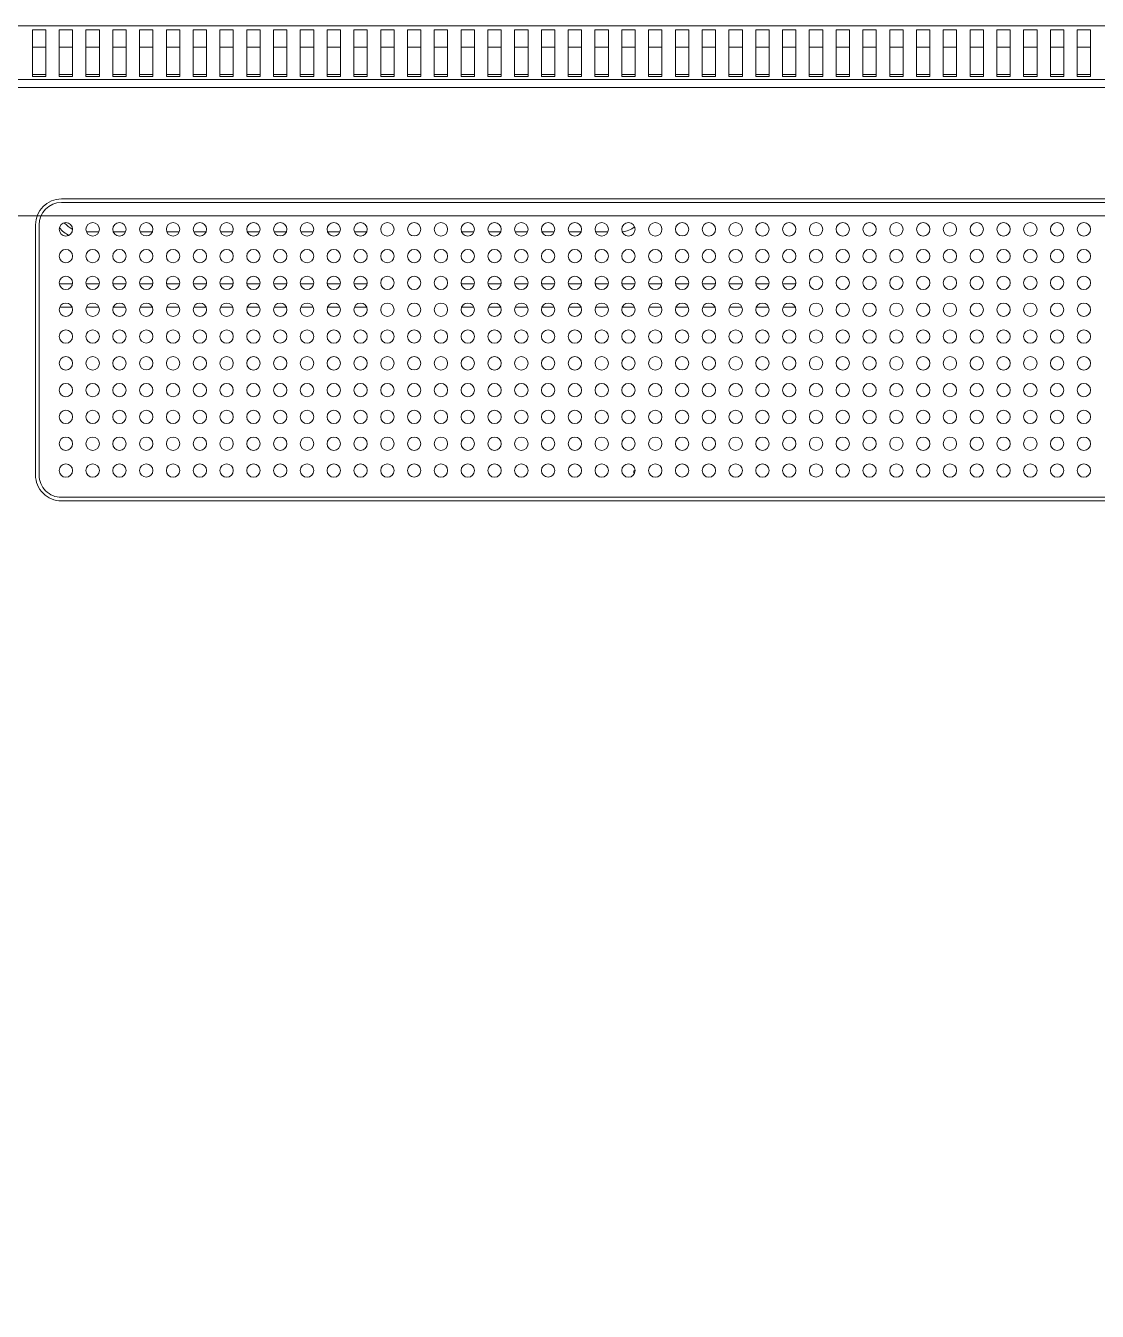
# Model space of a CAD drawing. Extents: x -382 to 1420, y -377 to 265.
# Drawn here: x -208.56 to -199.11, y -11.1 to 0.23 of the extents above; entities that cross this region are included whole.
import ezdxf

# ---------------------------------------------------------------- set-up
doc = ezdxf.new("R2010")
doc.units = 0
doc.header["$MEASUREMENT"] = 0
doc.layers.add('PDF_レイヤー 1', color=7, linetype='CONTINUOUS')

msp = doc.modelspace()

# ---------------------------------------------------------------- linework, layer by layer
at = {"layer": 'PDF_レイヤー 1', "lineweight": 0}
for points in [[(-221.78674, 0.2316), (-178.08673, 0.2316), (-178.56113, -0.24294, -0.40182696), (-178.27564, -0.52822), (-178.27568, -5.70111), (-178.27499, -5.70458), (-178.27499, -5.70472), (-178.27457, -5.70833), (-178.2743, -5.71194), (-178.27416, -5.71542), (-178.2743, -5.71903), (-178.27457, -5.7225), (-178.27513, -5.72583), (-178.27582, -5.72916), (-178.27652, -5.73236), (-178.27735, -5.73527), (-178.27846, -5.73819), (-178.27985, -5.74097)], [(-178.56112, -0.24287), (-221.31232, -0.24287, 0.40168178)]]:
    msp.add_lwpolyline(points, format="xyb", dxfattribs=at)
for points in [[(-208.38075, -0.2167), (-208.49893, -0.2167), (-208.49893, 0.19452)], [(-208.49893, 0.1945), (-208.38075, 0.1945)], [(-208.3808, 0.1945), (-208.3808, -0.21671)], [(-208.14449, -0.2167), (-208.26267, -0.2167), (-208.26267, 0.19452)], [(-208.26267, 0.1945), (-208.14449, 0.1945)], [(-208.14455, 0.1945), (-208.14455, -0.21671)], [(-207.90837, -0.2167), (-208.02656, -0.2167), (-208.02656, 0.19452)], [(-208.02656, 0.1945), (-207.90837, 0.1945)], [(-207.90843, 0.1945), (-207.90843, -0.21671)], [(-207.67212, -0.2167), (-207.7903, -0.2167), (-207.7903, 0.19452)], [(-207.7903, 0.1945), (-207.67212, 0.1945)], [(-207.67217, 0.1945), (-207.67217, -0.21671)], [(-207.436, -0.2167), (-207.55404, -0.2167), (-207.55404, 0.19452)], [(-207.55404, 0.1945), (-207.436, 0.1945)], [(-207.43605, 0.1945), (-207.43605, -0.21671)], [(-207.19975, -0.2167), (-207.31794, -0.2167), (-207.31794, 0.19452)], [(-207.31794, 0.1945), (-207.19975, 0.1945)], [(-207.19981, 0.1945), (-207.19981, -0.21671)], [(-206.9635, -0.2167), (-207.08168, -0.2167), (-207.08168, 0.19452)], [(-207.08168, 0.1945), (-206.9635, 0.1945)], [(-206.96355, 0.1945), (-206.96355, -0.21671)], [(-206.72738, -0.2167), (-206.84556, -0.2167), (-206.84556, 0.19452)], [(-206.84556, 0.1945), (-206.72738, 0.1945)], [(-206.72744, 0.1945), (-206.72744, -0.21671)], [(-206.49112, -0.2167), (-206.60931, -0.2167), (-206.60931, 0.19452)], [(-206.60931, 0.1945), (-206.49112, 0.1945)], [(-206.49118, 0.1945), (-206.49118, -0.21671)], [(-206.25501, -0.2167), (-206.37305, -0.2167), (-206.37305, 0.19452)], [(-206.37305, 0.1945), (-206.25501, 0.1945)], [(-206.25506, 0.1945), (-206.25506, -0.21671)], [(-206.01875, -0.2167), (-206.13693, -0.2167), (-206.13693, 0.19452)], [(-206.13693, 0.1945), (-206.01875, 0.1945)], [(-206.01882, 0.1945), (-206.01882, -0.21671)], [(-205.78251, -0.2167), (-205.90069, -0.2167), (-205.90069, 0.19452)], [(-205.90069, 0.1945), (-205.78251, 0.1945)], [(-205.78256, 0.1945), (-205.78256, -0.21671)], [(-205.54639, -0.2167), (-205.66457, -0.2167), (-205.66457, 0.19452)], [(-205.66457, 0.1945), (-205.54639, 0.1945)], [(-205.54644, 0.1945), (-205.54644, -0.21671)], [(-205.31013, -0.2167), (-205.42831, -0.2167), (-205.42831, 0.19452)], [(-205.42831, 0.1945), (-205.31013, 0.1945)], [(-205.31019, 0.1945), (-205.31019, -0.21671)], [(-205.07401, -0.2167), (-205.19206, -0.2167), (-205.19206, 0.19452)], [(-205.19206, 0.1945), (-205.07401, 0.1945)], [(-205.07407, 0.1945), (-205.07407, -0.21671)], [(-204.83776, -0.2167), (-204.95594, -0.2167), (-204.95594, 0.19452)], [(-204.95594, 0.1945), (-204.83776, 0.1945)], [(-204.83783, 0.1945), (-204.83783, -0.21671)], [(-204.60151, -0.2167), (-204.7197, -0.2167), (-204.7197, 0.19452)], [(-204.7197, 0.1945), (-204.60151, 0.1945)], [(-204.60157, 0.1945), (-204.60157, -0.21671)], [(-204.3654, -0.2167), (-204.48358, -0.2167), (-204.48358, 0.19452)], [(-204.48358, 0.1945), (-204.3654, 0.1945)], [(-204.36545, 0.1945), (-204.36545, -0.21671)], [(-204.12914, -0.2167), (-204.24732, -0.2167), (-204.24732, 0.19452)], [(-204.24732, 0.1945), (-204.12914, 0.1945)], [(-204.12919, 0.1945), (-204.12919, -0.21671)], [(-203.89302, -0.2167), (-204.01107, -0.2167), (-204.01107, 0.19452)], [(-204.01107, 0.1945), (-203.89302, 0.1945)], [(-203.89308, 0.1945), (-203.89308, -0.21671)], [(-203.65676, -0.2167), (-203.77495, -0.2167), (-203.77495, 0.19452)], [(-203.77495, 0.1945), (-203.65676, 0.1945)], [(-203.65682, 0.1945), (-203.65682, -0.21671)], [(-203.42052, -0.2167), (-203.5387, -0.2167), (-203.5387, 0.19452)], [(-203.5387, 0.1945), (-203.42052, 0.1945)], [(-203.42058, 0.1945), (-203.42058, -0.21671)], [(-203.1844, -0.2167), (-203.30259, -0.2167), (-203.30259, 0.19452)], [(-203.30259, 0.1945), (-203.1844, 0.1945)], [(-203.18446, 0.1945), (-203.18446, -0.21671)], [(-202.94815, -0.2167), (-203.06633, -0.2167), (-203.06633, 0.19452)], [(-203.06633, 0.1945), (-202.94815, 0.1945)], [(-202.9482, 0.1945), (-202.9482, -0.21671)], [(-202.71203, -0.2167), (-202.83007, -0.2167), (-202.83007, 0.19452)], [(-202.83007, 0.1945), (-202.71203, 0.1945)], [(-202.71208, 0.1945), (-202.71208, -0.21671)], [(-202.47577, -0.2167), (-202.59396, -0.2167), (-202.59396, 0.19452)], [(-202.59396, 0.1945), (-202.47577, 0.1945)], [(-202.47583, 0.1945), (-202.47583, -0.21671)], [(-202.23953, -0.2167), (-202.35771, -0.2167), (-202.35771, 0.19452)], [(-202.35771, 0.1945), (-202.23953, 0.1945)], [(-202.23958, 0.1945), (-202.23958, -0.21671)], [(-202.00341, -0.2167), (-202.12159, -0.2167), (-202.12159, 0.19452)], [(-202.12159, 0.1945), (-202.00341, 0.1945)], [(-202.00347, 0.1945), (-202.00347, -0.21671)], [(-201.76715, -0.2167), (-201.88534, -0.2167), (-201.88534, 0.19452)], [(-201.88534, 0.1945), (-201.76715, 0.1945)], [(-201.76721, 0.1945), (-201.76721, -0.21671)], [(-201.53104, -0.2167), (-201.64908, -0.2167), (-201.64908, 0.19452)], [(-201.64908, 0.1945), (-201.53104, 0.1945)], [(-201.53109, 0.1945), (-201.53109, -0.21671)], [(-201.29478, -0.2167), (-201.41296, -0.2167), (-201.41296, 0.19452)], [(-201.41296, 0.1945), (-201.29478, 0.1945)], [(-201.29483, 0.1945), (-201.29483, -0.21671)], [(-201.05854, -0.2167), (-201.17672, -0.2167), (-201.17672, 0.19452)], [(-201.17672, 0.1945), (-201.05854, 0.1945)], [(-201.05859, 0.1945), (-201.05859, -0.21671)], [(-200.82242, -0.2167), (-200.94046, -0.2167), (-200.94046, 0.19452)], [(-200.94046, 0.1945), (-200.82242, 0.1945)], [(-200.82247, 0.1945), (-200.82247, -0.21671)], [(-200.58616, -0.2167), (-200.70435, -0.2167), (-200.70435, 0.19452)], [(-200.70435, 0.1945), (-200.58616, 0.1945)], [(-200.58622, 0.1945), (-200.58622, -0.21671)], [(-200.3499, -0.2167), (-200.46809, -0.2167), (-200.46809, 0.19452)], [(-200.46809, 0.1945), (-200.3499, 0.1945)], [(-200.34996, 0.1945), (-200.34996, -0.21671)], [(-200.11379, -0.2167), (-200.23197, -0.2167), (-200.23197, 0.19452)], [(-200.23197, 0.1945), (-200.11379, 0.1945)], [(-200.11384, 0.1945), (-200.11384, -0.21671)], [(-199.99571, -0.2167), (-199.99571, 0.19452)], [(-199.99571, 0.1945), (-199.87753, 0.1945)], [(-199.8776, 0.1945), (-199.8776, -0.21671)], [(-199.75953, 0.1945), (-199.64148, 0.1945), (-199.64148, -0.21671)], [(-199.75947, -0.2167), (-199.75947, 0.19452)], [(-199.52341, 0.1945), (-199.40522, 0.1945), (-199.40522, -0.21671)], [(-199.52335, -0.2167), (-199.52335, 0.19452)], [(-199.28715, 0.1945), (-199.16897, 0.1945), (-199.16897, -0.21671)], [(-199.2871, -0.2167), (-199.2871, 0.19452)], [(-208.49893, 0.04248), (-208.38075, 0.04248)], [(-208.26267, 0.04248), (-208.14449, 0.04248)], [(-208.02656, 0.04248), (-207.90837, 0.04248)], [(-207.7903, 0.04248), (-207.67212, 0.04248)], [(-207.55404, 0.04248), (-207.436, 0.04248)], [(-207.31794, 0.04248), (-207.19975, 0.04248)], [(-207.08168, 0.04248), (-206.9635, 0.04248)], [(-206.84556, 0.04248), (-206.72738, 0.04248)], [(-206.60931, 0.04248), (-206.49112, 0.04248)], [(-206.37305, 0.04248), (-206.25501, 0.04248)], [(-206.13693, 0.04248), (-206.01875, 0.04248)], [(-205.90069, 0.04248), (-205.78251, 0.04248)], [(-205.66457, 0.04248), (-205.54639, 0.04248)], [(-205.42831, 0.04248), (-205.31013, 0.04248)], [(-205.19206, 0.04248), (-205.07401, 0.04248)], [(-204.95594, 0.04248), (-204.83776, 0.04248)], [(-204.7197, 0.04248), (-204.60151, 0.04248)], [(-204.48358, 0.04248), (-204.3654, 0.04248)], [(-204.24732, 0.04248), (-204.12914, 0.04248)], [(-204.01107, 0.04248), (-203.89302, 0.04248)], [(-203.77495, 0.04248), (-203.65676, 0.04248)], [(-203.5387, 0.04248), (-203.42052, 0.04248)], [(-203.30259, 0.04248), (-203.1844, 0.04248)], [(-203.06633, 0.04248), (-202.94815, 0.04248)], [(-202.83007, 0.04248), (-202.71203, 0.04248)], [(-202.59396, 0.04248), (-202.47577, 0.04248)], [(-202.35771, 0.04248), (-202.23953, 0.04248)], [(-202.12159, 0.04248), (-202.00341, 0.04248)], [(-201.88534, 0.04248), (-201.76715, 0.04248)], [(-201.64908, 0.04248), (-201.53104, 0.04248)], [(-201.41296, 0.04248), (-201.29478, 0.04248)], [(-201.17672, 0.04248), (-201.05854, 0.04248)], [(-200.94046, 0.04248), (-200.82242, 0.04248)], [(-200.70435, 0.04248), (-200.58616, 0.04248)], [(-200.46809, 0.04248), (-200.3499, 0.04248)], [(-200.23197, 0.04248), (-200.11379, 0.04248)], [(-199.99571, 0.04248), (-199.87753, 0.04248)], [(-199.64148, 0.04248), (-199.75953, 0.04248)], [(-199.40522, 0.04248), (-199.52341, 0.04248)], [(-199.16897, 0.04248), (-199.28715, 0.04248)], [(-208.49893, -0.19743), (-208.38075, -0.19743)], [(-208.26267, -0.19743), (-208.14449, -0.19743)], [(-208.02656, -0.19743), (-207.90837, -0.19743)], [(-207.7903, -0.19743), (-207.67212, -0.19743)], [(-207.55404, -0.19743), (-207.436, -0.19743)], [(-207.31794, -0.19743), (-207.19975, -0.19743)], [(-207.08168, -0.19743), (-206.9635, -0.19743)], [(-206.84556, -0.19743), (-206.72738, -0.19743)], [(-206.60931, -0.19743), (-206.49112, -0.19743)], [(-206.37305, -0.19743), (-206.25501, -0.19743)], [(-206.13693, -0.19743), (-206.01875, -0.19743)], [(-205.90069, -0.19743), (-205.78251, -0.19743)], [(-205.66457, -0.19743), (-205.54639, -0.19743)], [(-205.42831, -0.19743), (-205.31013, -0.19743)], [(-205.19206, -0.19743), (-205.07401, -0.19743)], [(-204.95594, -0.19743), (-204.83776, -0.19743)], [(-204.7197, -0.19743), (-204.60151, -0.19743)], [(-204.48358, -0.19743), (-204.3654, -0.19743)], [(-204.24732, -0.19743), (-204.12914, -0.19743)], [(-204.01107, -0.19743), (-203.89302, -0.19743)], [(-203.77495, -0.19743), (-203.65676, -0.19743)], [(-203.5387, -0.19743), (-203.42052, -0.19743)], [(-203.30259, -0.19743), (-203.1844, -0.19743)], [(-203.06633, -0.19743), (-202.94815, -0.19743)], [(-202.83007, -0.19743), (-202.71203, -0.19743)], [(-202.59396, -0.19743), (-202.47577, -0.19743)], [(-202.35771, -0.19743), (-202.23953, -0.19743)], [(-202.12159, -0.19743), (-202.00341, -0.19743)], [(-201.88534, -0.19743), (-201.76715, -0.19743)], [(-201.64908, -0.19743), (-201.53104, -0.19743)], [(-201.41296, -0.19743), (-201.29478, -0.19743)], [(-201.17672, -0.19743), (-201.05854, -0.19743)], [(-200.94046, -0.19743), (-200.82242, -0.19743)], [(-200.70435, -0.19743), (-200.58616, -0.19743)], [(-200.46809, -0.19743), (-200.3499, -0.19743)], [(-200.23197, -0.19743), (-200.11379, -0.19743)], [(-199.8776, -0.19743), (-199.99578, -0.19743)], [(-199.8776, -0.2167), (-199.99578, -0.2167)], [(-199.64148, -0.19743), (-199.75953, -0.19743)], [(-199.64148, -0.2167), (-199.75953, -0.2167)], [(-199.40522, -0.19743), (-199.52341, -0.19743)], [(-199.40522, -0.2167), (-199.52341, -0.2167)], [(-199.16897, -0.19743), (-199.28715, -0.19743)], [(-199.16897, -0.2167), (-199.28715, -0.2167)], [(-178.56113, -0.24283), (-178.56113, -0.31421), (-221.31234, -0.31421)], [(-211.74666, -17.19167), (-211.74666, -1.44502), (-188.12709, -1.44502)], [(-208.02018, -1.58641), (-207.91477, -1.58641)], [(-207.78406, -1.58641), (-207.67852, -1.58641)], [(-207.54781, -1.58641), (-207.44226, -1.58641)], [(-207.31156, -1.58641), (-207.20616, -1.58641)], [(-207.07545, -1.58641), (-206.9699, -1.58641)], [(-206.83919, -1.58641), (-206.73378, -1.58641)], [(-206.60307, -1.58641), (-206.49753, -1.58641)], [(-206.36681, -1.58641), (-206.26127, -1.58641)], [(-206.13056, -1.58641), (-206.02515, -1.58641)], [(-205.89445, -1.58641), (-205.78891, -1.58641)], [(-205.6582, -1.58641), (-205.55265, -1.58641)], [(-204.71345, -1.58641), (-204.6079, -1.58641)], [(-204.4772, -1.58641), (-204.37166, -1.58641)], [(-204.24109, -1.58641), (-204.13554, -1.58641)], [(-204.00483, -1.58641), (-203.89928, -1.58641)], [(-203.76857, -1.58641), (-203.66317, -1.58641)], [(-203.53246, -1.58641), (-203.42691, -1.58641)], [(-208.26267, -2.04385), (-208.14449, -2.04385)], [(-208.02656, -2.04385), (-207.90837, -2.04385)], [(-207.7903, -2.04385), (-207.67212, -2.04385)], [(-207.55404, -2.04385), (-207.436, -2.04385)], [(-207.31794, -2.04385), (-207.19975, -2.04385)], [(-207.08168, -2.04385), (-206.9635, -2.04385)], [(-206.84556, -2.04385), (-206.72738, -2.04385)], [(-206.60931, -2.04385), (-206.49112, -2.04385)], [(-206.37305, -2.04385), (-206.25501, -2.04385)], [(-206.13693, -2.04385), (-206.01875, -2.04385)], [(-205.90069, -2.04385), (-205.78251, -2.04385)], [(-205.66457, -2.04385), (-205.54639, -2.04385)], [(-204.7197, -2.04385), (-204.60151, -2.04385)], [(-204.48358, -2.04385), (-204.3654, -2.04385)], [(-204.24732, -2.04385), (-204.12914, -2.04385)], [(-204.01107, -2.04385), (-203.89302, -2.04385)], [(-203.77495, -2.04385), (-203.65676, -2.04385)], [(-203.5387, -2.04385), (-203.42052, -2.04385)], [(-203.30259, -2.04385), (-203.1844, -2.04385)], [(-203.06633, -2.04385), (-202.94815, -2.04385)], [(-202.83007, -2.04385), (-202.71203, -2.04385)], [(-202.59396, -2.04385), (-202.47577, -2.04385)], [(-202.35771, -2.04385), (-202.23953, -2.04385)], [(-202.12159, -2.04385), (-202.00341, -2.04385)], [(-201.88534, -2.04385), (-201.76715, -2.04385)], [(-208.15092, -2.24838), (-208.25633, -2.24838)], [(-207.91466, -2.24838), (-208.02021, -2.24838)], [(-207.67855, -2.24838), (-207.78395, -2.24838)], [(-207.4423, -2.24838), (-207.54785, -2.24838)], [(-207.20605, -2.24838), (-207.31159, -2.24838)], [(-206.96993, -2.24838), (-207.07534, -2.24838)], [(-206.73367, -2.24838), (-206.83922, -2.24838)], [(-206.49755, -2.24838), (-206.60296, -2.24838)], [(-206.26131, -2.24838), (-206.36686, -2.24838)], [(-206.02505, -2.24838), (-206.1306, -2.24838)], [(-205.78894, -2.24838), (-205.89434, -2.24838)], [(-205.55268, -2.24838), (-205.65823, -2.24838)], [(-204.60794, -2.24838), (-204.71335, -2.24838)], [(-204.37169, -2.24838), (-204.47723, -2.24838)], [(-204.13557, -2.24838), (-204.24098, -2.24838)], [(-203.89931, -2.24838), (-204.00486, -2.24838)], [(-203.66307, -2.24838), (-203.76862, -2.24838)], [(-203.42695, -2.24838), (-203.53236, -2.24838)], [(-203.19069, -2.24838), (-203.29624, -2.24838)], [(-202.95458, -2.24838), (-203.05998, -2.24838)], [(-202.71832, -2.24838), (-202.82387, -2.24838)], [(-202.48208, -2.24838), (-202.58762, -2.24838)], [(-202.24596, -2.24838), (-202.35137, -2.24838)], [(-202.0097, -2.24838), (-202.11525, -2.24838)], [(-201.77358, -2.24838), (-201.87899, -2.24838)]]:
    msp.add_lwpolyline(points, dxfattribs=at)
for points in [[(-191.40199, -3.72829, -0.41423358), (-191.6303, -3.9566), (-208.24294, -3.9566, -0.4143356), (-208.47139, -3.72829), (-208.47146, -1.52375, -0.4141076), (-208.24301, -1.29543), (-191.63032, -1.29543, -0.4144617), (-191.40206, -1.52375)], [(-191.43352, -1.52375, 0.41416728), (-191.6303, -1.3269), (-208.243, -1.3269, 0.41416728), (-208.4398, -1.52375), (-208.4398, -3.72827, 0.4144319), (-208.24301, -3.92513), (-191.63032, -3.92513, 0.41390261), (-191.43352, -3.72829)]]:
    msp.add_lwpolyline(points, format="xyb", close=True, dxfattribs=at)
for centre, radius in [((-208.20355, -1.56313), 0.059), ((-207.9674, -1.5631), 0.05897), ((-207.73117, -1.56313), 0.059), ((-207.49494, -1.56301), 0.05888), ((-207.25878, -1.5631), 0.05897), ((-207.02256, -1.56313), 0.059), ((-206.78641, -1.5631), 0.05897), ((-206.55018, -1.56313), 0.059), ((-206.31395, -1.56301), 0.05888), ((-206.07779, -1.5631), 0.05897), ((-205.84156, -1.56313), 0.059), ((-205.60542, -1.5631), 0.05897), ((-205.36916, -1.5631), 0.05897), ((-205.13295, -1.56301), 0.05888), ((-204.8968, -1.5631), 0.05897), ((-204.66057, -1.56313), 0.059), ((-204.42442, -1.5631), 0.05897), ((-204.18817, -1.5631), 0.05897), ((-203.95196, -1.56301), 0.05888), ((-203.71579, -1.5631), 0.05897), ((-203.47958, -1.56313), 0.059), ((-203.24343, -1.5631), 0.05897), ((-203.00717, -1.5631), 0.05897), ((-202.77097, -1.56301), 0.05888), ((-202.5348, -1.5631), 0.05897), ((-202.29859, -1.56313), 0.059), ((-202.06244, -1.5631), 0.05897), ((-201.82618, -1.5631), 0.05897), ((-201.58998, -1.56301), 0.05888), ((-201.35381, -1.5631), 0.05897), ((-201.11759, -1.56313), 0.059), ((-200.88145, -1.5631), 0.05897), ((-200.64519, -1.5631), 0.05897), ((-200.40896, -1.56313), 0.059), ((-200.17282, -1.5631), 0.05897), ((-199.9366, -1.56313), 0.059), ((-199.70045, -1.5631), 0.05897), ((-199.4642, -1.5631), 0.05897), ((-199.22797, -1.56313), 0.059), ((-208.20355, -1.79931), 0.059), ((-207.9674, -1.79928), 0.05897), ((-207.73117, -1.79931), 0.059), ((-207.49494, -1.79919), 0.05888), ((-207.25878, -1.79928), 0.05897), ((-207.02256, -1.79931), 0.059), ((-206.78641, -1.79928), 0.05897), ((-206.55018, -1.79931), 0.059), ((-206.31395, -1.79919), 0.05888), ((-206.07779, -1.79928), 0.05897), ((-205.84156, -1.79931), 0.059), ((-205.60542, -1.79928), 0.05897), ((-205.36916, -1.79928), 0.05897), ((-205.13295, -1.79919), 0.05888), ((-204.8968, -1.79928), 0.05897), ((-204.66057, -1.79931), 0.059), ((-204.42442, -1.79928), 0.05897), ((-204.18817, -1.79928), 0.05897), ((-203.95196, -1.79919), 0.05888), ((-203.71579, -1.79928), 0.05897), ((-203.47958, -1.79931), 0.059), ((-203.24343, -1.79928), 0.05897), ((-203.00717, -1.79928), 0.05897), ((-202.77097, -1.79919), 0.05888), ((-202.5348, -1.79928), 0.05897), ((-202.29859, -1.79931), 0.059), ((-202.06244, -1.79928), 0.05897), ((-201.82618, -1.79928), 0.05897), ((-201.58998, -1.79919), 0.05888), ((-201.35381, -1.79928), 0.05897), ((-201.11759, -1.79931), 0.059), ((-200.88145, -1.79928), 0.05897), ((-200.64519, -1.79928), 0.05897), ((-200.40896, -1.79931), 0.059), ((-200.17282, -1.79928), 0.05897), ((-199.9366, -1.79931), 0.059), ((-199.70045, -1.79928), 0.05897), ((-199.4642, -1.79928), 0.05897), ((-199.22797, -1.79931), 0.059), ((-208.20355, -2.0355), 0.059), ((-207.9674, -2.03547), 0.05897), ((-207.73117, -2.0355), 0.059), ((-207.49494, -2.03538), 0.05888), ((-207.25878, -2.03547), 0.05897), ((-207.02256, -2.0355), 0.059), ((-206.78641, -2.03547), 0.05897), ((-206.55018, -2.0355), 0.059), ((-206.31395, -2.03538), 0.05888), ((-206.07779, -2.03547), 0.05897), ((-205.84156, -2.0355), 0.059), ((-205.60542, -2.03547), 0.05897), ((-205.36916, -2.03547), 0.05897), ((-205.13295, -2.03538), 0.05888), ((-204.8968, -2.03547), 0.05897), ((-204.66057, -2.0355), 0.059), ((-204.42442, -2.03547), 0.05897), ((-204.18817, -2.03547), 0.05897), ((-203.95196, -2.03538), 0.05888), ((-203.71579, -2.03547), 0.05897), ((-203.47958, -2.0355), 0.059), ((-203.24343, -2.03547), 0.05897), ((-203.00717, -2.03547), 0.05897), ((-202.77097, -2.03538), 0.05888), ((-202.5348, -2.03547), 0.05897), ((-202.29859, -2.0355), 0.059), ((-202.06244, -2.03547), 0.05897), ((-201.82618, -2.03547), 0.05897), ((-201.58998, -2.03538), 0.05888), ((-201.35381, -2.03547), 0.05897), ((-201.11759, -2.0355), 0.059), ((-200.88145, -2.03547), 0.05897), ((-200.64519, -2.03547), 0.05897), ((-200.40896, -2.0355), 0.059), ((-200.17282, -2.03547), 0.05897), ((-199.9366, -2.0355), 0.059), ((-199.70045, -2.03547), 0.05897), ((-199.4642, -2.03547), 0.05897), ((-199.22797, -2.0355), 0.059), ((-208.20355, -2.27169), 0.059), ((-207.9674, -2.27166), 0.05897), ((-207.73117, -2.27169), 0.059), ((-207.49494, -2.27157), 0.05888), ((-207.25878, -2.27166), 0.05897), ((-207.02256, -2.27169), 0.059), ((-206.78641, -2.27166), 0.05897), ((-206.55018, -2.27169), 0.059), ((-206.31395, -2.27157), 0.05888), ((-206.07779, -2.27166), 0.05897), ((-205.84156, -2.27169), 0.059), ((-205.60542, -2.27166), 0.05897), ((-205.36916, -2.27166), 0.05897), ((-205.13295, -2.27157), 0.05888), ((-204.8968, -2.27166), 0.05897), ((-204.66057, -2.27169), 0.059), ((-204.42442, -2.27166), 0.05897), ((-204.18817, -2.27166), 0.05897), ((-203.95196, -2.27157), 0.05888), ((-203.71579, -2.27166), 0.05897), ((-203.47958, -2.27169), 0.059), ((-203.24343, -2.27166), 0.05897), ((-203.00717, -2.27166), 0.05897), ((-202.77097, -2.27157), 0.05888), ((-202.5348, -2.27166), 0.05897), ((-202.29859, -2.27169), 0.059), ((-202.06244, -2.27166), 0.05897), ((-201.82618, -2.27166), 0.05897), ((-201.58998, -2.27157), 0.05888), ((-201.35381, -2.27166), 0.05897), ((-201.11759, -2.27169), 0.059), ((-200.88145, -2.27166), 0.05897), ((-200.64519, -2.27166), 0.05897), ((-200.40896, -2.27169), 0.059), ((-200.17282, -2.27166), 0.05897), ((-199.9366, -2.27169), 0.059), ((-199.70045, -2.27166), 0.05897), ((-199.4642, -2.27166), 0.05897), ((-199.22797, -2.27169), 0.059), ((-208.20355, -2.50793), 0.059), ((-207.9674, -2.5079), 0.05897), ((-207.73117, -2.50793), 0.059), ((-207.49494, -2.50781), 0.05888), ((-207.25878, -2.5079), 0.05897), ((-207.02256, -2.50793), 0.059), ((-206.78641, -2.5079), 0.05897), ((-206.55018, -2.50793), 0.059), ((-206.31395, -2.50781), 0.05888), ((-206.07779, -2.5079), 0.05897), ((-205.84156, -2.50793), 0.059), ((-205.60542, -2.5079), 0.05897), ((-205.36916, -2.5079), 0.05897), ((-205.13295, -2.50781), 0.05888), ((-204.8968, -2.5079), 0.05897), ((-204.66057, -2.50793), 0.059), ((-204.42442, -2.5079), 0.05897), ((-204.18817, -2.5079), 0.05897), ((-203.95196, -2.50781), 0.05888), ((-203.71579, -2.5079), 0.05897), ((-203.47958, -2.50793), 0.059), ((-203.24343, -2.5079), 0.05897), ((-203.00717, -2.5079), 0.05897), ((-202.77097, -2.50781), 0.05888), ((-202.5348, -2.5079), 0.05897), ((-202.29859, -2.50793), 0.059), ((-202.06244, -2.5079), 0.05897), ((-201.82618, -2.5079), 0.05897), ((-201.58998, -2.50781), 0.05888), ((-201.35381, -2.5079), 0.05897), ((-201.11759, -2.50793), 0.059), ((-200.88145, -2.5079), 0.05897), ((-200.64519, -2.5079), 0.05897), ((-200.40896, -2.50793), 0.059), ((-200.17282, -2.5079), 0.05897), ((-199.9366, -2.50793), 0.059), ((-199.70045, -2.5079), 0.05897), ((-199.4642, -2.5079), 0.05897), ((-199.22797, -2.50793), 0.059), ((-208.20355, -2.74412), 0.059), ((-207.9674, -2.74409), 0.05897), ((-207.73117, -2.74412), 0.059), ((-207.49494, -2.744), 0.05888), ((-207.25878, -2.74409), 0.05897), ((-207.02256, -2.74412), 0.059), ((-206.78641, -2.74409), 0.05897), ((-206.55018, -2.74412), 0.059), ((-206.31395, -2.744), 0.05888), ((-206.07779, -2.74409), 0.05897), ((-205.84156, -2.74412), 0.059), ((-205.60542, -2.74409), 0.05897), ((-205.36916, -2.74409), 0.05897), ((-205.13295, -2.744), 0.05888), ((-204.8968, -2.74409), 0.05897), ((-204.66057, -2.74412), 0.059), ((-204.42442, -2.74409), 0.05897), ((-204.18817, -2.74409), 0.05897), ((-203.95196, -2.744), 0.05888), ((-203.71579, -2.74409), 0.05897), ((-203.47958, -2.74412), 0.059), ((-203.24343, -2.74409), 0.05897), ((-203.00717, -2.74409), 0.05897), ((-202.77097, -2.744), 0.05888), ((-202.5348, -2.74409), 0.05897), ((-202.29859, -2.74412), 0.059), ((-202.06244, -2.74409), 0.05897), ((-201.82618, -2.74409), 0.05897), ((-201.58998, -2.744), 0.05888), ((-201.35381, -2.74409), 0.05897), ((-201.11759, -2.74412), 0.059), ((-200.88145, -2.74409), 0.05897), ((-200.64519, -2.74409), 0.05897), ((-200.40896, -2.74412), 0.059), ((-200.17282, -2.74409), 0.05897), ((-199.9366, -2.74412), 0.059), ((-199.70045, -2.74409), 0.05897), ((-199.4642, -2.74409), 0.05897), ((-199.22797, -2.74412), 0.059), ((-208.20355, -2.9803), 0.059), ((-207.9674, -2.98028), 0.05897), ((-207.73117, -2.9803), 0.059), ((-207.49494, -2.98019), 0.05888), ((-207.25878, -2.98028), 0.05897), ((-207.02256, -2.9803), 0.059), ((-206.78641, -2.98028), 0.05897), ((-206.55018, -2.9803), 0.059), ((-206.31395, -2.98019), 0.05888), ((-206.07779, -2.98028), 0.05897), ((-205.84156, -2.9803), 0.059), ((-205.60542, -2.98028), 0.05897), ((-205.36916, -2.98028), 0.05897), ((-205.13295, -2.98019), 0.05888), ((-204.8968, -2.98028), 0.05897), ((-204.66057, -2.9803), 0.059), ((-204.42442, -2.98028), 0.05897), ((-204.18817, -2.98028), 0.05897), ((-203.95196, -2.98019), 0.05888), ((-203.71579, -2.98028), 0.05897), ((-203.47958, -2.9803), 0.059), ((-203.24343, -2.98028), 0.05897), ((-203.00717, -2.98028), 0.05897), ((-202.77097, -2.98019), 0.05888), ((-202.5348, -2.98028), 0.05897), ((-202.29859, -2.9803), 0.059), ((-202.06244, -2.98028), 0.05897), ((-201.82618, -2.98028), 0.05897), ((-201.58998, -2.98019), 0.05888), ((-201.35381, -2.98028), 0.05897), ((-201.11759, -2.9803), 0.059), ((-200.88145, -2.98028), 0.05897), ((-200.64519, -2.98028), 0.05897), ((-200.40896, -2.9803), 0.059), ((-200.17282, -2.98028), 0.05897), ((-199.9366, -2.9803), 0.059), ((-199.70045, -2.98028), 0.05897), ((-199.4642, -2.98028), 0.05897), ((-199.22797, -2.9803), 0.059), ((-208.20355, -3.21649), 0.059), ((-207.9674, -3.21646), 0.05897), ((-207.73117, -3.21649), 0.059), ((-207.49494, -3.21637), 0.05888), ((-207.25878, -3.21646), 0.05897), ((-207.02256, -3.21649), 0.059), ((-206.78641, -3.21646), 0.05897), ((-206.55018, -3.21649), 0.059), ((-206.31395, -3.21637), 0.05888), ((-206.07779, -3.21646), 0.05897), ((-205.84156, -3.21649), 0.059), ((-205.60542, -3.21646), 0.05897), ((-205.36916, -3.21646), 0.05897), ((-205.13295, -3.21637), 0.05888), ((-204.8968, -3.21646), 0.05897), ((-204.66057, -3.21649), 0.059), ((-204.42442, -3.21646), 0.05897), ((-204.18817, -3.21646), 0.05897), ((-203.95196, -3.21637), 0.05888), ((-203.71579, -3.21646), 0.05897), ((-203.47958, -3.21649), 0.059), ((-203.24343, -3.21646), 0.05897), ((-203.00717, -3.21646), 0.05897), ((-202.77097, -3.21637), 0.05888), ((-202.5348, -3.21646), 0.05897), ((-202.29859, -3.21649), 0.059), ((-202.06244, -3.21646), 0.05897), ((-201.82618, -3.21646), 0.05897), ((-201.58998, -3.21637), 0.05888), ((-201.35381, -3.21646), 0.05897), ((-201.11759, -3.21649), 0.059), ((-200.88145, -3.21646), 0.05897), ((-200.64519, -3.21646), 0.05897), ((-200.40896, -3.21649), 0.059), ((-200.17282, -3.21646), 0.05897), ((-199.9366, -3.21649), 0.059), ((-199.70045, -3.21646), 0.05897), ((-199.4642, -3.21646), 0.05897), ((-199.22797, -3.21649), 0.059), ((-208.20355, -3.45268), 0.059), ((-207.9674, -3.45265), 0.05897), ((-207.73117, -3.45268), 0.059), ((-207.49494, -3.45256), 0.05888), ((-207.25878, -3.45265), 0.05897), ((-207.02256, -3.45268), 0.059), ((-206.78641, -3.45265), 0.05897), ((-206.55018, -3.45268), 0.059), ((-206.31395, -3.45256), 0.05888), ((-206.07779, -3.45265), 0.05897), ((-205.84156, -3.45268), 0.059), ((-205.60542, -3.45265), 0.05897), ((-205.36916, -3.45265), 0.05897), ((-205.13295, -3.45256), 0.05888), ((-204.8968, -3.45265), 0.05897), ((-204.66057, -3.45268), 0.059), ((-204.42442, -3.45265), 0.05897), ((-204.18817, -3.45265), 0.05897), ((-203.95196, -3.45256), 0.05888), ((-203.71579, -3.45265), 0.05897), ((-203.47958, -3.45268), 0.059), ((-203.24343, -3.45265), 0.05897), ((-203.00717, -3.45265), 0.05897), ((-202.77097, -3.45256), 0.05888), ((-202.5348, -3.45265), 0.05897), ((-202.29859, -3.45268), 0.059), ((-202.06244, -3.45265), 0.05897), ((-201.82618, -3.45265), 0.05897), ((-201.58998, -3.45256), 0.05888), ((-201.35381, -3.45265), 0.05897), ((-201.11759, -3.45268), 0.059), ((-200.88145, -3.45265), 0.05897), ((-200.64519, -3.45265), 0.05897), ((-200.40896, -3.45268), 0.059), ((-200.17282, -3.45265), 0.05897), ((-199.9366, -3.45268), 0.059), ((-199.70045, -3.45265), 0.05897), ((-199.4642, -3.45265), 0.05897), ((-199.22797, -3.45268), 0.059), ((-208.20355, -3.68894), 0.059), ((-207.9674, -3.68891), 0.05897), ((-207.73117, -3.68894), 0.059), ((-207.49494, -3.68882), 0.05888), ((-207.25878, -3.68891), 0.05897), ((-207.02256, -3.68894), 0.059), ((-206.78641, -3.68891), 0.05897), ((-206.55018, -3.68894), 0.059), ((-206.31395, -3.68882), 0.05888), ((-206.07779, -3.68891), 0.05897), ((-205.84156, -3.68894), 0.059), ((-205.60542, -3.68891), 0.05897), ((-205.36916, -3.68891), 0.05897), ((-205.13295, -3.68882), 0.05888), ((-204.8968, -3.68891), 0.05897), ((-204.66057, -3.68894), 0.059), ((-204.42442, -3.68891), 0.05897), ((-204.18817, -3.68891), 0.05897), ((-203.95196, -3.68882), 0.05888), ((-203.71579, -3.68891), 0.05897), ((-203.47958, -3.68894), 0.059), ((-203.24343, -3.68891), 0.05897), ((-203.00717, -3.68891), 0.05897), ((-202.77097, -3.68882), 0.05888), ((-202.5348, -3.68891), 0.05897), ((-202.29859, -3.68894), 0.059), ((-202.06244, -3.68891), 0.05897), ((-201.82618, -3.68891), 0.05897), ((-201.58998, -3.68882), 0.05888), ((-201.35381, -3.68891), 0.05897), ((-201.11759, -3.68894), 0.059), ((-200.88145, -3.68891), 0.05897), ((-200.64519, -3.68891), 0.05897), ((-200.40896, -3.68894), 0.059), ((-200.17282, -3.68891), 0.05897), ((-199.9366, -3.68894), 0.059), ((-199.70045, -3.68891), 0.05897), ((-199.4642, -3.68891), 0.05897), ((-199.22797, -3.68894), 0.059)]:
    msp.add_circle(centre, radius, dxfattribs=at)
for centre, radius, start, end in [((-208.04499, -1.36519), 0.28431, 220.415776, 242.582916), ((-208.04562, -1.36572), 0.2209, 220.12473, 242.670763), ((-203.32234, -1.36575), 0.22066, 276.657418, 307.22483), ((-203.14428, -3.70859), 0.0529, 155.246446, 180.07538)]:
    msp.add_arc(centre, radius, start, end, dxfattribs=at)

doc.saveas('drawing.dxf')
